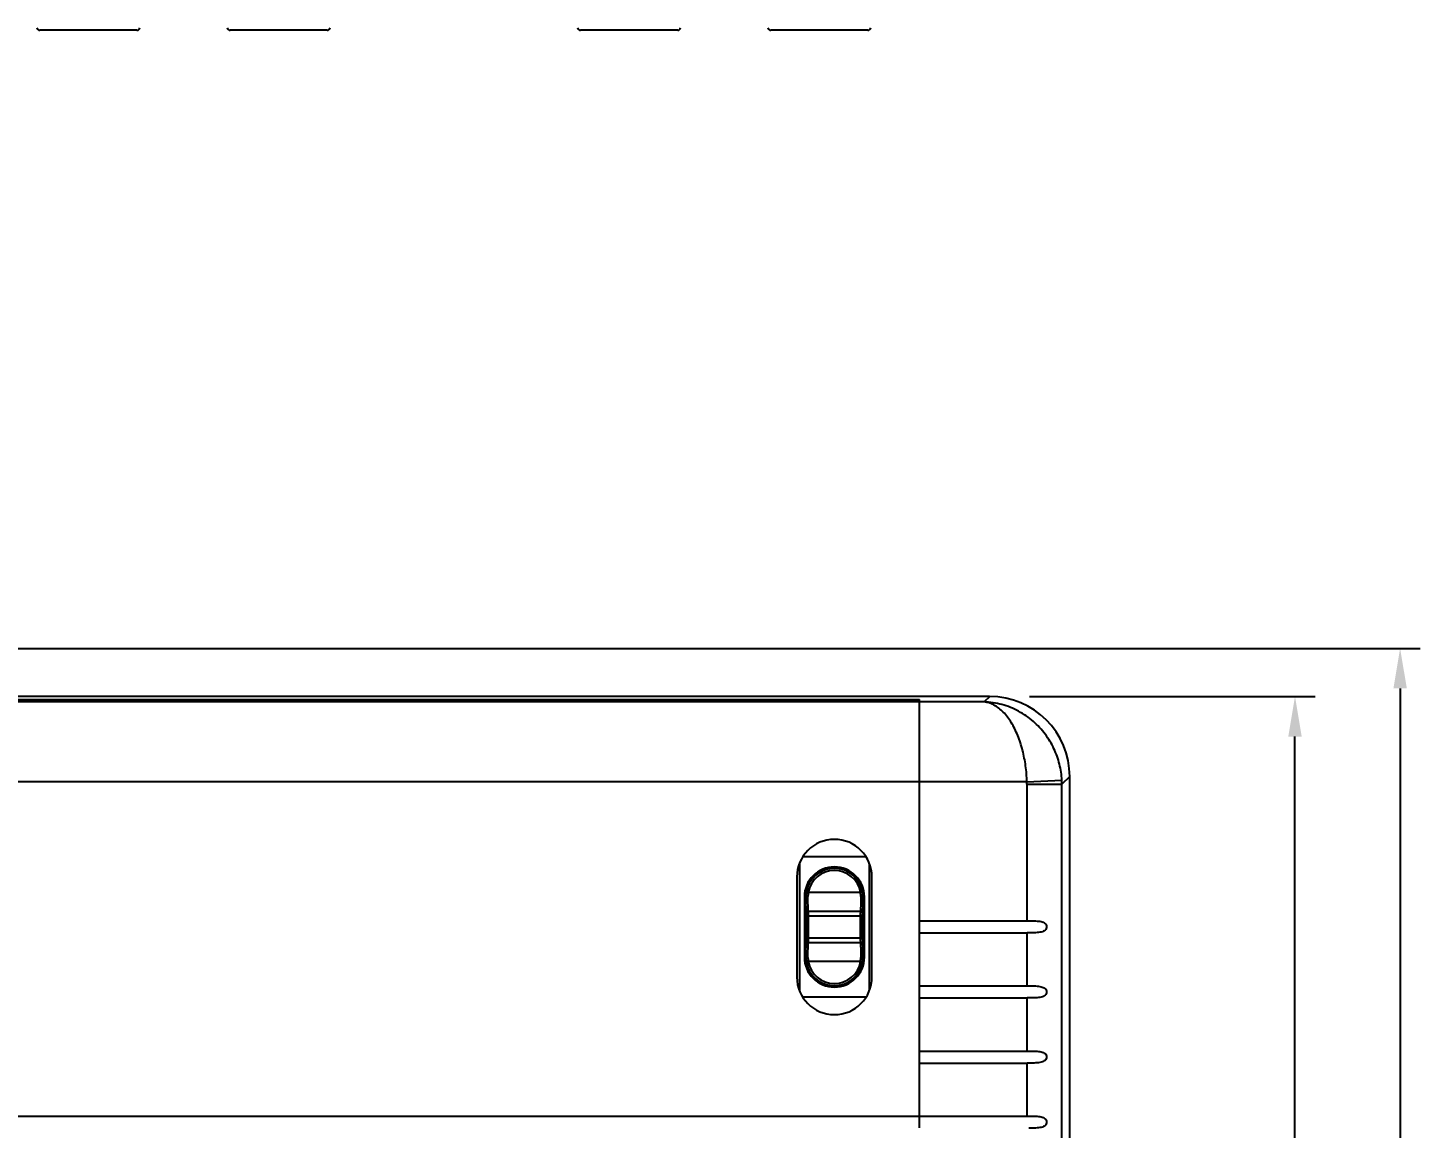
# Model space of a CAD drawing. Extents: x 1917 to 2535, y 2392 to 2924.
# Drawn here: x 2066.9 to 2206, y 2528.4 to 2638.3 of the extents above; entities that cross this region are included whole.
import ezdxf

# ---------------------------------------------------------------- set-up
doc = ezdxf.new("R2010")
doc.units = 0
doc.header["$LTSCALE"] = 10
doc.header["$MEASUREMENT"] = 0
doc.layers.get('0').update_dxf_attribs({"linetype": 'CONTINUOUS'})
doc.layers.get('DEFPOINTS').update_dxf_attribs({"linetype": 'CONTINUOUS'})
doc.layers.add('DIM', color=7, linetype='CONTINUOUS')
doc.styles.add('DIM-2', font='sanss___.ttf', dxfattribs={"height": 4.4})
doc.dimstyles.new('gw', dxfattribs={"dimscale": 2, "dimtxt": 5, "dimasz": 2, "dimexe": 1, "dimexo": 2, "dimgap": 1, "dimtad": 1, "dimdec": 1, "dimzin": 0, "dimdsep": 46, "dimtxsty": 'DIM-2', "dimcen": 2, "dimdle": 6, "dimadec": 0, "dimazin": 0, "dimtp": 0.1, "dimtm": 0.1, "dimtfac": 1, "dimtdec": 1, "dimtofl": 0, "dimtmove": 2, "dimatfit": 3, "dimfxl": 0, "dimtolj": 1, "dimtzin": 0, "dimarcsym": 0})

# ---------------------------------------------------------------- blocks, each defined once
blk = doc.blocks.new('*D2')
at = {"layer": 'DEFPOINTS', "color": 0}
for p in [(2054.75, 2576.3), (2152.12, 2419.9), (2204, 2419.9)]:
    blk.add_point(p, dxfattribs=at)
at = {"layer": 'DIM', "color": 0, "lineweight": -2}
for p, q in [((2058.75, 2576.3), (2206, 2576.3)), ((2204, 2572.3), (2204, 2423.9)), ((2156.12, 2419.9), (2206, 2419.9))]:
    blk.add_line(p, q, dxfattribs=at)
at = {"layer": 'DIM', "color": 0}
for points in [[(2203.33, 2572.3), (2204.67, 2572.3), (2204, 2576.3)], [(2203.33, 2423.9), (2204.67, 2423.9), (2204, 2419.9)]]:
    blk.add_solid(points, dxfattribs=at)
at = {"layer": 'DIM', "color": 0, "insert": (2199.73, 2498.1), "char_height": 4.4, "attachment_point": 5, "rotation": 90, "style": 'DIM-2'}
blk.add_mtext('\\A1;156.4', dxfattribs=at)
blk = doc.blocks.new('*D1')
at = {"layer": 'DEFPOINTS', "color": 0}
for p in [(2163, 2571.5), (2193.5, 2571.5), (2163, 2427.5)]:
    blk.add_point(p, dxfattribs=at)
at = {"layer": 'DIM', "color": 0, "lineweight": -2}
for p, q in [((2167, 2571.5), (2195.5, 2571.5)), ((2193.5, 2431.5), (2193.5, 2567.5)), ((2167, 2427.5), (2195.5, 2427.5))]:
    blk.add_line(p, q, dxfattribs=at)
at = {"layer": 'DIM', "color": 0}
for points in [[(2192.83, 2567.5), (2194.17, 2567.5), (2193.5, 2571.5)], [(2192.83, 2431.5), (2194.17, 2431.5), (2193.5, 2427.5)]]:
    blk.add_solid(points, dxfattribs=at)
at = {"layer": 'DIM', "color": 0, "insert": (2189.23, 2499.5), "char_height": 4.4, "attachment_point": 5, "rotation": 90, "style": 'DIM-2'}
blk.add_mtext('\\A1;144.0', dxfattribs=at)

msp = doc.modelspace()

# ---------------------------------------------------------------- linework, layer by layer
at = {"color": 7}
for p, q in [((2077.85, 2638.01), (2068.15, 2638.01)), ((2096.85, 2638.01), (2087.15, 2638.01)), ((2131.85, 2638.01), (2122.15, 2638.01)), ((2150.85, 2638.01), (2141.15, 2638.01)), ((2163, 2571.5), (1925, 2571.5)), ((1932, 2571.19), (2156, 2571.19)), ((2156, 2528.42), (2156, 2571.19)), ((2163.01, 2571.5), (2162.46, 2570.95)), ((2156, 2570.96), (1932, 2570.96)), ((2162.46, 2570.95), (2156, 2570.95)), ((2156, 2562.97), (1932, 2562.97)), ((2166.73, 2562.96), (2156, 2562.96)), ((2166.73, 2562.96), (2170.22, 2563.14)), ((2166.74, 2562.74), (2170.23, 2562.74)), ((2166.74, 2549.1), (2166.74, 2562.74)), ((2171, 2563.51), (2170.23, 2562.74)), ((2170.23, 2505.98), (2170.23, 2562.74)), ((2171, 2435.5), (2171, 2563.5)), ((2144, 2554.81), (2144, 2542.15)), ((2150.65, 2555.5), (2144.35, 2555.5)), ((2151, 2542.15), (2151, 2554.81)), ((2143.75, 2553.48), (2143.75, 2543.48)), ((2151.25, 2543.48), (2151.25, 2553.48)), ((2144.69, 2551.95), (2144.89, 2551.92)), ((2150.11, 2551.92), (2144.89, 2551.92)), ((2150.31, 2551.95), (2150.11, 2551.92)), ((2144.5, 2551.48), (2144.65, 2551.48)), ((2144.5, 2551.48), (2144.5, 2545.48)), ((2150.5, 2551.48), (2150.35, 2551.48)), ((2150.5, 2545.48), (2150.5, 2551.48)), ((2144.9, 2550.07), (2150.1, 2550.07)), ((2144.91, 2549.59), (2150.09, 2549.59)), ((2156, 2549.1), (2166.74, 2549.1)), ((2156, 2547.9), (2166.74, 2547.9)), ((2166.91, 2547.9), (2166.74, 2547.9)), ((2166.74, 2542.6), (2166.74, 2547.9)), ((2150.1, 2546.89), (2144.9, 2546.89)), ((2150.09, 2547.37), (2144.91, 2547.37)), ((2144.5, 2545.48), (2144.65, 2545.48)), ((2144.69, 2545.01), (2144.89, 2545.04)), ((2150.11, 2545.04), (2144.89, 2545.04)), ((2150.31, 2545.01), (2150.11, 2545.04)), ((2150.5, 2545.48), (2150.35, 2545.48)), ((2156, 2542.6), (2166.74, 2542.6)), ((2144.32, 2541.5), (2150.68, 2541.5)), ((2156, 2541.4), (2166.74, 2541.4)), ((2166.91, 2541.4), (2166.74, 2541.4)), ((2166.74, 2536.1), (2166.74, 2541.4)), ((2156, 2536.1), (2166.74, 2536.1)), ((2156, 2534.9), (2166.74, 2534.9)), ((2166.91, 2534.9), (2166.74, 2534.9)), ((2166.74, 2529.6), (2166.74, 2534.9)), ((1921.26, 2529.6), (2166.74, 2529.6))]:
    msp.add_line(p, q, dxfattribs=at)
for centre, radius, start, end in [((2068.15, 2638.31), 0.3, 190.6874, 270), ((2077.85, 2638.31), 0.3, 270, 349.3126), ((2087.15, 2638.31), 0.3, 190.6874, 270), ((2096.85, 2638.31), 0.3, 270, 349.3126), ((2122.15, 2638.31), 0.3, 190.6874, 270), ((2131.85, 2638.31), 0.3, 270, 349.3126), ((2141.15, 2638.31), 0.3, 190.6874, 270), ((2150.85, 2638.31), 0.3, 270, 349.3126), ((2163, 2563.5), 8, 0, 90), ((2162.23, 2562.74), 4.5, 359.9998, 2.8435), ((2162.23, 2562.73), 8, 0.0685, 2.9117), ((2147.5, 2553.48), 3.75, 0, 180), ((2147.5, 2551.48), 3, 0, 180), ((2147.5, 2551.48), 2.85, 9.4816, 170.5184), ((2147.5, 2551.48), 2.65, 9.4816, 170.5184), ((2147.39, 2551.5), 2.74, 170.5152, 180.3731), ((2146.96, 2551.54), 2.1, 169.5759, 180.4351), ((2148.04, 2551.54), 2.1, 359.5649, 10.4241), ((2147.61, 2551.5), 2.74, 359.6269, 9.4848), ((2082.31, 2548.48), 62.41, 359.0587, 0.9413), ((2071.18, 2548.48), 73.74, 359.134, 0.866), ((2223.82, 2548.48), 73.74, 179.134, 180.866), ((2212.69, 2548.48), 62.41, 179.0587, 180.9413), ((2147.5, 2545.48), 3, 180, 0), ((2147.39, 2545.46), 2.74, 179.6269, 189.4848), ((2147.5, 2545.48), 2.85, 189.4816, 350.5184), ((2146.96, 2545.42), 2.1, 179.5649, 190.4241), ((2147.5, 2545.48), 2.65, 189.4816, 350.5184), ((2148.04, 2545.42), 2.1, 349.5759, 0.4351), ((2147.61, 2545.46), 2.74, 350.5152, 0.3731), ((2147.5, 2543.48), 3.75, 180, 0)]:
    msp.add_arc(centre, radius, start, end, dxfattribs=at)
for points, start_tangent, end_tangent in [([(2170.22, 2563.14), (2169.98, 2564.74), (2169.43, 2566.28), (2168.55, 2567.73), (2167.37, 2569.01), (2165.9, 2570.02), (2164.23, 2570.69), (2162.46, 2570.95)], (-0.051328, 0.998682), (-0.999481, 0.032229)), ([(2166.73, 2562.96), (2166.6, 2564.57), (2166.29, 2566.13), (2165.81, 2567.6), (2165.16, 2568.9), (2164.36, 2569.94), (2163.43, 2570.65), (2162.46, 2570.95)], (-0.028044, 0.999607), (-0.995203, 0.097836)), ([(2144.65, 2551.48), (2144.66, 2551.49), (2144.69, 2551.5), (2144.74, 2551.51), (2144.79, 2551.52), (2144.85, 2551.52)], (0.169793, 0.98548), (0.999977, 0.006791)), ([(2144.7, 2549.89), (2144.69, 2550.05), (2144.68, 2550.26), (2144.67, 2550.52), (2144.66, 2550.81), (2144.66, 2551.14), (2144.65, 2551.48)], (-0.083203, 0.996533), (-0.007075, 0.999975)), ([(2144.9, 2550.07), (2144.89, 2550.22), (2144.88, 2550.41), (2144.87, 2550.65), (2144.86, 2550.91), (2144.86, 2551.21), (2144.85, 2551.52)], (-0.091472, 0.995808), (-0.007778, 0.99997)), ([(2150.15, 2551.52), (2150.14, 2551.21), (2150.14, 2550.91), (2150.13, 2550.65), (2150.12, 2550.41), (2150.11, 2550.22), (2150.1, 2550.07)], (-0.007778, -0.99997), (-0.091472, -0.995808)), ([(2150.35, 2551.48), (2150.34, 2551.49), (2150.31, 2551.5), (2150.26, 2551.51), (2150.21, 2551.52), (2150.15, 2551.52)], (-0.169772, 0.985483), (-0.999977, 0.006791)), ([(2150.35, 2551.48), (2150.34, 2551.14), (2150.34, 2550.81), (2150.33, 2550.52), (2150.32, 2550.26), (2150.31, 2550.05), (2150.3, 2549.89)], (-0.007075, -0.999975), (-0.083203, -0.996533)), ([(2144.7, 2549.89), (2144.71, 2549.94), (2144.74, 2549.99), (2144.78, 2550.04), (2144.84, 2550.06), (2144.9, 2550.07)], (0.014576, 0.999894), (0.999923, 0.012428)), ([(2144.71, 2549.51), (2144.71, 2549.63), (2144.71, 2549.73), (2144.7, 2549.82), (2144.7, 2549.89)], (-0.017394, 0.999849), (-0.083199, 0.996533)), ([(2144.71, 2549.51), (2144.72, 2549.53), (2144.75, 2549.56), (2144.8, 2549.58), (2144.85, 2549.59), (2144.91, 2549.59)], (0.069891, 0.997555), (0.999903, 0.013934)), ([(2144.91, 2549.59), (2144.91, 2549.75), (2144.91, 2549.88), (2144.9, 2549.99), (2144.9, 2550.07)], (-0.013916, 0.999903), (-0.066647, 0.997777)), ([(2150.1, 2550.07), (2150.1, 2549.99), (2150.09, 2549.88), (2150.09, 2549.75), (2150.09, 2549.59)], (-0.066647, -0.997777), (-0.013916, -0.999903)), ([(2150.29, 2549.51), (2150.28, 2549.53), (2150.25, 2549.56), (2150.2, 2549.58), (2150.15, 2549.59), (2150.09, 2549.59)], (-0.06987, 0.997556), (-0.999903, 0.013934)), ([(2150.3, 2549.89), (2150.29, 2549.94), (2150.26, 2549.99), (2150.22, 2550.04), (2150.16, 2550.06), (2150.1, 2550.07)], (-0.014592, 0.999894), (-0.999923, 0.012427)), ([(2150.3, 2549.89), (2150.3, 2549.82), (2150.29, 2549.73), (2150.29, 2549.63), (2150.29, 2549.51)], (-0.083199, -0.996533), (-0.017394, -0.999849)), ([(2166.74, 2549.1), (2167.11, 2549.1), (2167.45, 2549.1), (2167.75, 2549.08), (2168.02, 2549.05), (2168.25, 2548.99), (2168.45, 2548.9), (2168.6, 2548.77), (2168.68, 2548.6), (2168.69, 2548.42), (2168.61, 2548.24), (2168.46, 2548.11), (2168.27, 2548.01), (2168.03, 2547.95), (2167.75, 2547.92), (2167.44, 2547.9), (2167.09, 2547.9), (2166.91, 2547.9)], (1, 0), (-1, -0.0004)), ([(2144.7, 2547.07), (2144.7, 2547.14), (2144.71, 2547.23), (2144.71, 2547.33), (2144.71, 2547.45)], (0.083199, 0.996533), (0.017394, 0.999849)), ([(2144.71, 2547.45), (2144.72, 2547.43), (2144.75, 2547.4), (2144.8, 2547.38), (2144.85, 2547.37), (2144.91, 2547.37)], (0.069875, -0.997556), (0.999903, -0.013934)), ([(2150.29, 2547.45), (2150.28, 2547.43), (2150.25, 2547.4), (2150.2, 2547.38), (2150.15, 2547.37), (2150.09, 2547.37)], (-0.069891, -0.997555), (-0.999903, -0.013934)), ([(2150.29, 2547.45), (2150.29, 2547.33), (2150.29, 2547.23), (2150.3, 2547.14), (2150.3, 2547.07)], (0.017394, -0.999849), (0.083199, -0.996533)), ([(2144.65, 2545.48), (2144.66, 2545.82), (2144.66, 2546.15), (2144.67, 2546.44), (2144.68, 2546.7), (2144.69, 2546.91), (2144.7, 2547.07)], (0.007075, 0.999975), (0.083203, 0.996533)), ([(2144.7, 2547.07), (2144.71, 2547.02), (2144.74, 2546.97), (2144.78, 2546.92), (2144.84, 2546.9), (2144.9, 2546.89)], (0.014592, -0.999894), (0.999923, -0.012427)), ([(2144.85, 2545.44), (2144.86, 2545.75), (2144.86, 2546.05), (2144.87, 2546.31), (2144.88, 2546.55), (2144.89, 2546.74), (2144.9, 2546.89)], (0.007778, 0.99997), (0.091472, 0.995808)), ([(2144.9, 2546.89), (2144.9, 2546.97), (2144.91, 2547.08), (2144.91, 2547.21), (2144.91, 2547.37)], (0.066647, 0.997777), (0.013916, 0.999903)), ([(2150.09, 2547.37), (2150.09, 2547.21), (2150.09, 2547.08), (2150.1, 2546.97), (2150.1, 2546.89)], (0.013916, -0.999903), (0.066647, -0.997777)), ([(2150.3, 2547.07), (2150.29, 2547.02), (2150.26, 2546.97), (2150.22, 2546.92), (2150.16, 2546.9), (2150.1, 2546.89)], (-0.014576, -0.999894), (-0.999923, -0.012428)), ([(2150.1, 2546.89), (2150.11, 2546.74), (2150.12, 2546.55), (2150.13, 2546.31), (2150.14, 2546.05), (2150.14, 2545.75), (2150.15, 2545.44)], (0.091472, -0.995808), (0.007778, -0.99997)), ([(2150.3, 2547.07), (2150.31, 2546.91), (2150.32, 2546.7), (2150.33, 2546.44), (2150.34, 2546.15), (2150.34, 2545.82), (2150.35, 2545.48)], (0.083203, -0.996533), (0.007075, -0.999975)), ([(2144.65, 2545.48), (2144.66, 2545.47), (2144.69, 2545.46), (2144.74, 2545.45), (2144.79, 2545.44), (2144.85, 2545.44)], (0.169772, -0.985483), (0.999977, -0.006791)), ([(2150.35, 2545.48), (2150.34, 2545.47), (2150.31, 2545.46), (2150.26, 2545.45), (2150.21, 2545.44), (2150.15, 2545.44)], (-0.169793, -0.98548), (-0.999977, -0.006791)), ([(2166.74, 2542.6), (2167.11, 2542.6), (2167.45, 2542.6), (2167.75, 2542.58), (2168.02, 2542.55), (2168.25, 2542.49), (2168.45, 2542.4), (2168.6, 2542.27), (2168.68, 2542.1), (2168.69, 2541.92), (2168.61, 2541.74), (2168.46, 2541.61), (2168.27, 2541.51), (2168.03, 2541.45), (2167.75, 2541.42), (2167.44, 2541.4), (2167.09, 2541.4), (2166.91, 2541.4)], (1, 0), (-1, -0.0004)), ([(2166.74, 2536.1), (2167.11, 2536.1), (2167.45, 2536.1), (2167.75, 2536.08), (2168.02, 2536.05), (2168.25, 2535.99), (2168.45, 2535.9), (2168.6, 2535.77), (2168.68, 2535.6), (2168.69, 2535.42), (2168.61, 2535.24), (2168.46, 2535.11), (2168.27, 2535.01), (2168.03, 2534.95), (2167.75, 2534.92), (2167.44, 2534.9), (2167.09, 2534.9), (2166.91, 2534.9)], (1, 0), (-1, -0.0004)), ([(2166.74, 2529.6), (2167.11, 2529.6), (2167.45, 2529.6), (2167.75, 2529.58), (2168.02, 2529.55), (2168.25, 2529.49), (2168.45, 2529.4), (2168.6, 2529.27), (2168.68, 2529.1), (2168.69, 2528.92), (2168.61, 2528.74), (2168.46, 2528.61), (2168.27, 2528.51), (2168.03, 2528.45), (2167.75, 2528.42), (2167.44, 2528.4), (2167.09, 2528.4), (2166.91, 2528.4)], (1, 0), (-1, -0.0004))]:
    msp.add_spline(points, degree=3, dxfattribs=dict(at, start_tangent=start_tangent, end_tangent=end_tangent))

# ---------------------------------------------------------------- dimensions: what is measured, and where the dimension line sits
at = {"layer": 'DIM'}
for base, p1, p2, picture, middle in [((2204, 2419.9), (2054.75, 2576.3), (2152.12, 2419.9), '*D2', (2199.73, 2498.1)), ((2193.5, 2571.5), (2163, 2427.5), (2163, 2571.5), '*D1', (2189.23, 2499.5))]:
    dim = msp.add_linear_dim(base=base, p1=p1, p2=p2, angle=90, dimstyle='gw', dxfattribs=at)
    dim.commit()
    dim.dimension.update_dxf_attribs({"geometry": picture, "text_midpoint": middle})

doc.saveas('drawing.dxf')
